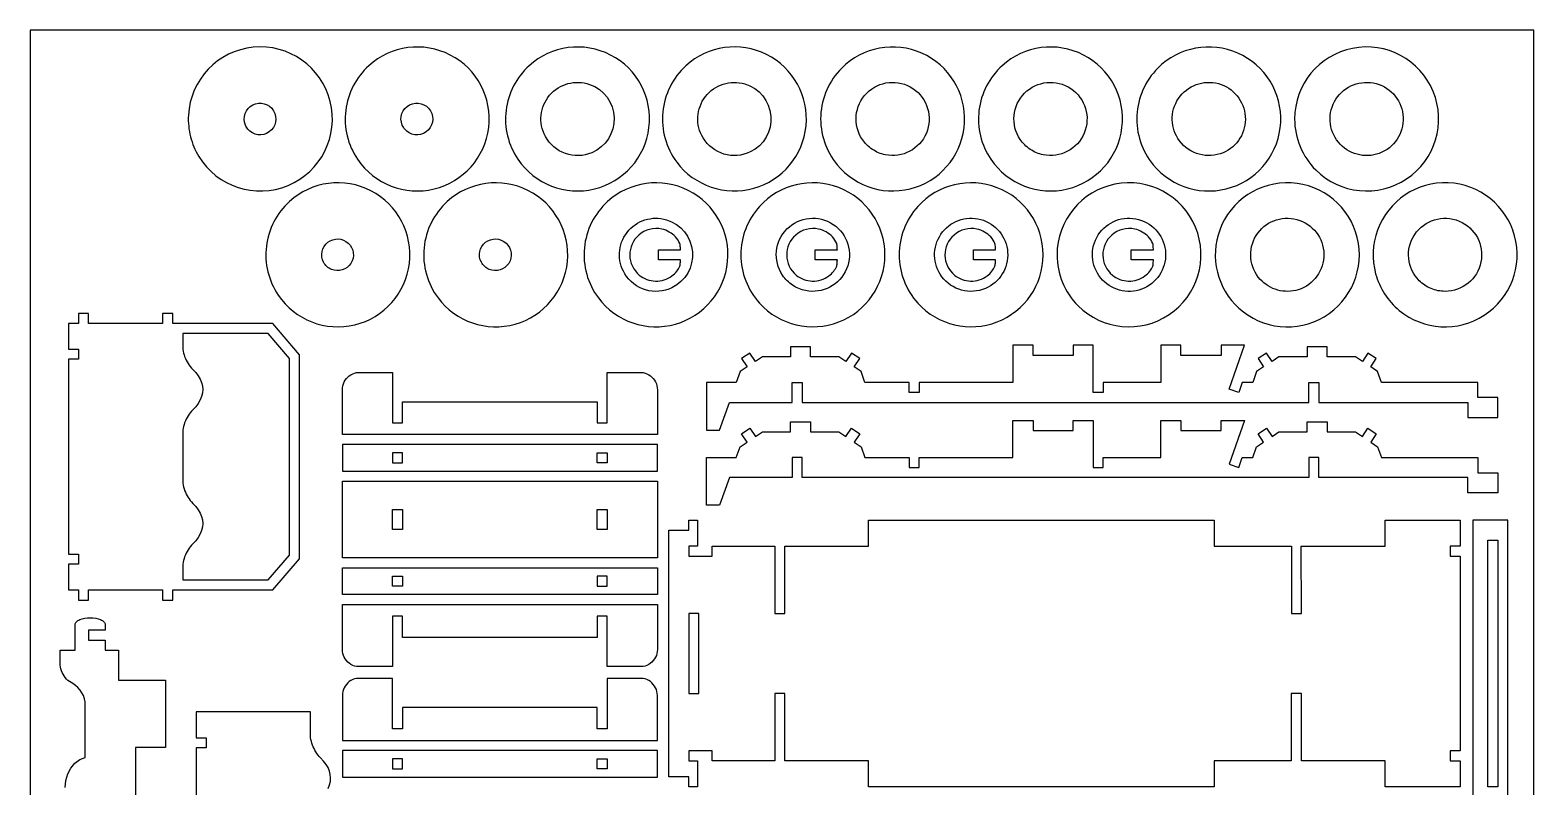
# Model space of a CAD drawing. Extents: x -873 to 930, y -1116 to 819.
# Drawn here: x -873 to 930, y -88 to 819 of the extents above; entities that cross this region are included whole.
import ezdxf

# ---------------------------------------------------------------- set-up
doc = ezdxf.new("R2010")
doc.units = 0
doc.header["$MEASUREMENT"] = 0
doc.layers.get('0').update_dxf_attribs({"linetype": 'CONTINUOUS'})

msp = doc.modelspace()

# ---------------------------------------------------------------- linework, layer by layer
for points in [[(-873.1, -1116.3), (929.8, -1116.3), (929.8, 818.8), (-873.1, 818.8)], [(-827.1, 147.7), (-815.1, 147.7), (-815.1, 135.6), (-803.1, 135.6), (-803.1, 147.7), (-714.2, 147.7), (-714.2, 135.6), (-702.1, 135.6), (-702.1, 147.7), (-581.9, 147.7), (-549.9, 185.1), (-549.9, 429.7), (-581.9, 467.2), (-702.1, 467.2), (-702.1, 479.2), (-714.2, 479.2), (-714.2, 467.2), (-803.1, 467.2), (-803.1, 479.2), (-815.1, 479.2), (-815.1, 467.2), (-827.1, 467.2), (-827.1, 436.2), (-815.1, 436.2), (-815.1, 424.2), (-827.1, 424.2), (-827.1, 190.6), (-815.1, 190.6), (-815.1, 178.6), (-827.1, 178.6)], [(-690.1, 159.7), (-587.5, 159.7), (-562, 189.5), (-562, 425.3), (-587.5, 455.1), (-690.1, 455.1), (-690.1, 436.2), (-689.7, 434), (-689.2, 431.7), (-688.5, 429.5), (-687.8, 427.4), (-686.9, 425.2), (-686, 423.2), (-684.9, 421.1), (-683.7, 419.2), (-682.4, 417.3), (-681.1, 415.4), (-679.6, 413.7), (-678.1, 412), (-674.5, 408.2), (-671.5, 404.4), (-669.2, 400.4), (-667.5, 396.4), (-666.4, 392.3), (-666.1, 388.1), (-666.4, 383.9), (-667.4, 379.6), (-669.1, 375.4), (-671.4, 371.3), (-674.4, 367.3), (-678.1, 363.5), (-679.6, 361.8), (-681.1, 360), (-682.4, 358.2), (-683.7, 356.2), (-684.9, 354.3), (-686, 352.3), (-686.9, 350.2), (-687.8, 348.1), (-688.5, 345.9), (-689.2, 343.7), (-689.7, 341.5), (-690.1, 339.2), (-690.1, 275.6), (-689.7, 273.4), (-689.2, 271.1), (-688.5, 268.9), (-687.8, 266.8), (-686.9, 264.7), (-686, 262.6), (-684.9, 260.6), (-683.7, 258.6), (-682.5, 256.7), (-681.1, 254.8), (-679.6, 253.1), (-678.1, 251.4), (-674.5, 247.7), (-671.5, 243.8), (-669.2, 239.8), (-667.5, 235.8), (-666.4, 231.7), (-666.1, 227.5), (-666.4, 223.3), (-667.4, 219), (-669.1, 214.9), (-671.4, 210.7), (-674.5, 206.7), (-678.1, 202.9), (-679.6, 201.2), (-681.1, 199.4), (-682.5, 197.6), (-683.7, 195.7), (-684.9, 193.7), (-686, 191.7), (-686.9, 189.6), (-687.8, 187.5), (-688.5, 185.3), (-689.2, 183.1), (-689.7, 180.9), (-690.1, 178.6)], [(-62.3, 339.3), (-46.4, 339.3), (-34.4, 372.5), (40.7, 372.5), (40.7, 396.5), (52.7, 396.5), (52.7, 372.5), (660, 372.5), (660, 396.5), (672, 396.5), (672, 372.5), (850.4, 372.5), (850.4, 354.3), (886.5, 354.3), (886.5, 378.3), (862.4, 378.3), (862.4, 396.5), (747, 396.5), (742.4, 409.6), (734.1, 415.1), (740.8, 425.1), (730.7, 431.7), (724.1, 421.7), (715.8, 427.2), (682, 427.2), (682, 439.2), (657.9, 439.2), (657.9, 427.2), (624.1, 427.2), (615.8, 421.7), (609.1, 431.7), (599.1, 425.1), (605.7, 415.1), (597.4, 409.6), (592.9, 396.5), (580.1, 396.5), (575.9, 384.5), (564.6, 388.4), (582.9, 440.9), (554.7, 440.9), (554.7, 428.9), (506.6, 428.9), (506.6, 440.9), (482.6, 440.9), (482.6, 396.5), (413.4, 396.5), (413.4, 384.5), (401.4, 384.5), (401.4, 440.9), (377.3, 440.9), (377.3, 428.9), (329.3, 428.9), (329.3, 440.9), (305.2, 440.9), (305.2, 396.5), (192.9, 396.5), (192.9, 384.5), (180.8, 384.5), (180.8, 396.5), (127.8, 396.5), (123.2, 409.6), (114.9, 415.1), (121.5, 425.1), (111.5, 431.7), (104.9, 421.7), (96.6, 427.2), (62.7, 427.2), (62.7, 439.2), (38.7, 439.2), (38.7, 427.2), (4.8, 427.2), (-3.5, 421.7), (-10.1, 431.7), (-20.1, 425.1), (-13.5, 415.1), (-21.8, 409.6), (-26.4, 396.5), (-62.3, 396.5)], [(-498.6, 333.9), (-498.6, 387.7), (-498.5, 390.1), (-498.1, 392.5), (-497.4, 394.8), (-496.4, 397), (-495.3, 399.1), (-493.8, 401.1), (-492.2, 402.8), (-490.4, 404.4), (-488.4, 405.7), (-486.2, 406.9), (-484, 407.7), (-481.6, 408.3), (-438.6, 408.3), (-438.6, 347.8), (-426.6, 347.8), (-426.6, 373.2), (-193.1, 373.2), (-193.1, 347.8), (-181.1, 347.8), (-181.1, 408.3), (-138.1, 408.3), (-135.8, 407.7), (-133.5, 406.9), (-131.4, 405.7), (-129.4, 404.4), (-127.5, 402.8), (-125.9, 401.1), (-124.5, 399.1), (-123.3, 397), (-122.3, 394.8), (-121.6, 392.5), (-121.2, 390.1), (-121.1, 387.7), (-121.1, 333.9)], [(-62.3, 249.2), (-62.3, 306.3), (-26.4, 306.3), (-21.8, 319.4), (-13.5, 324.9), (-20.1, 335), (-10.1, 341.6), (-3.5, 331.6), (4.8, 337.1), (38.7, 337.1), (38.7, 349.1), (62.7, 349.1), (62.7, 337.1), (96.6, 337.1), (104.9, 331.6), (111.5, 341.6), (121.5, 335), (114.9, 324.9), (123.2, 319.4), (127.8, 306.3), (180.8, 306.3), (180.8, 294.3), (192.9, 294.3), (192.9, 306.3), (305.2, 306.3), (305.2, 350.8), (329.3, 350.8), (329.3, 338.8), (377.3, 338.8), (377.3, 350.8), (401.4, 350.8), (401.4, 294.3), (413.4, 294.3), (413.4, 306.3), (482.6, 306.3), (482.6, 350.8), (506.6, 350.8), (506.6, 338.8), (554.7, 338.8), (554.7, 350.8), (582.9, 350.8), (564.6, 298.3), (575.9, 294.3), (580.1, 306.3), (592.9, 306.3), (597.4, 319.4), (605.7, 324.9), (599.1, 335), (609.1, 341.6), (615.8, 331.6), (624.1, 337.1), (657.9, 337.1), (657.9, 349.1), (682, 349.1), (682, 337.1), (715.8, 337.1), (724.1, 331.6), (730.7, 341.6), (740.8, 335), (734.1, 324.9), (742.4, 319.4), (747, 306.3), (862.4, 306.3), (862.4, 288.2), (886.5, 288.2), (886.5, 264.2), (850.4, 264.2), (850.4, 282.3), (672, 282.3), (672, 306.3), (660, 306.3), (660, 282.3), (52.7, 282.3), (52.7, 306.3), (40.7, 306.3), (40.7, 282.3), (-34.4, 282.3), (-46.4, 249.2)], [(-498.6, 289.9), (-121.1, 289.9), (-121.1, 321.9), (-498.6, 321.9)], [(-438.6, 299.9), (-426.6, 299.9), (-426.6, 311.9), (-438.6, 311.9)], [(-193.1, 299.9), (-193.1, 311.9), (-181.1, 311.9), (-181.1, 299.9)], [(-498.6, 186.2), (-498.6, 277.9), (-121.1, 277.9), (-121.1, 186.2)], [(-438.6, 220), (-438.6, 244.1), (-426.6, 244.1), (-426.6, 220)], [(-193.1, 220), (-193.1, 244.1), (-181.1, 244.1), (-181.1, 220)], [(-107.4, -76.2), (-107.4, 219.2), (-83.4, 219.2), (-83.4, 231.2), (-72.8, 231.2), (-72.8, 200.3), (-83.4, 200.3), (-83.4, 188.3), (-55.4, 188.3), (-55.4, 200.3), (19.7, 200.3), (19.7, 119.6), (31.7, 119.6), (31.7, 200.3), (132.1, 200.3), (132.1, 231.2), (546.5, 231.2), (546.5, 200.3), (639, 200.3), (639, 119.6), (651, 119.6), (650.9, 200.3), (751.3, 200.3), (751.3, 231.2), (841.4, 231.2), (841.4, 200.3), (829.4, 200.3), (829.4, 188.3), (841.4, 188.3), (841.4, -45.3), (829.4, -45.3), (829.4, -57.3), (841.4, -57.3), (841.4, -88.3), (751.3, -88.3), (751.3, -57.3), (651, -57.3), (651, 23.4), (638.9, 23.4), (638.9, -57.3), (546.5, -57.3), (546.5, -88.3), (132.1, -88.3), (132.1, -57.3), (31.7, -57.3), (31.7, 23.4), (19.7, 23.4), (19.7, -57.3), (-55.4, -57.3), (-55.4, -45.3), (-83.4, -45.3), (-83.4, -57.3), (-72.8, -57.3), (-72.8, -88.3), (-83.4, -88.3), (-83.4, -76.2)], [(856.4, -112.3), (898.5, -112.3), (898.5, 231.2), (856.4, 231.2)], [(874.4, -88.3), (874.4, 207.2), (886.4, 207.2), (886.4, -88.3)], [(-498.6, 142.2), (-498.6, 174.1), (-121.1, 174.1), (-121.1, 142.2)], [(-438.6, 164.2), (-426.6, 164.2), (-426.6, 152.2), (-438.6, 152.2)], [(-193.1, 152.2), (-181.1, 152.2), (-181.1, 164.2), (-193.1, 164.2)], [(-493.8, 63), (-495.3, 64.9), (-496.4, 67), (-497.4, 69.2), (-498.1, 71.6), (-498.5, 73.9), (-498.6, 76.3), (-498.6, 130.2), (-121.1, 130.2), (-121.1, 76.3), (-121.2, 73.9), (-121.6, 71.6), (-122.3, 69.2), (-123.3, 67), (-124.5, 64.9), (-125.9, 63), (-127.5, 61.2), (-129.4, 59.7), (-131.4, 58.3), (-133.5, 57.2), (-135.8, 56.4), (-138.1, 55.8), (-181.1, 55.8), (-181.1, 116.3), (-193.1, 116.3), (-193.1, 90.8), (-426.6, 90.8), (-426.6, 116.3), (-438.6, 116.3), (-438.6, 55.8), (-481.6, 55.8), (-484, 56.4), (-486.2, 57.2), (-488.4, 58.3), (-490.4, 59.7), (-492.2, 61.2)], [(-71.4, 23.4), (-71.4, 119.6), (-83.4, 119.6), (-83.4, 23.4)], [(-498.6, -32.7), (-121.1, -32.7), (-121.1, 21.1), (-121.2, 23.5), (-121.6, 25.9), (-122.3, 28.2), (-123.3, 30.4), (-124.5, 32.5), (-125.9, 34.5), (-127.5, 36.3), (-129.4, 37.8), (-131.4, 39.2), (-133.5, 40.3), (-135.8, 41.1), (-138.1, 41.7), (-181.1, 41.7), (-181.1, -18.8), (-193.1, -18.8), (-193.1, 6.6), (-426.6, 6.6), (-426.6, -18.8), (-438.6, -18.8), (-438.6, 41.7), (-481.6, 41.7), (-484, 41.1), (-486.2, 40.3), (-488.4, 39.2), (-490.4, 37.8), (-492.2, 36.3), (-493.8, 34.5), (-495.3, 32.5), (-496.4, 30.4), (-497.4, 28.2), (-498.1, 25.9), (-498.5, 23.5), (-498.6, 21.1)], [(-498.6, -76.7), (-121.1, -76.7), (-121.1, -44.7), (-498.6, -44.7)], [(-438.6, -54.7), (-438.6, -66.7), (-426.6, -66.7), (-426.6, -54.7)], [(-193.1, -66.7), (-193.1, -54.7), (-181.1, -54.7), (-181.1, -66.7)]]:
    msp.add_lwpolyline(points, close=True)
for points in [[(-670.9, 667.4, 0.860573), (-513.3, 733.4, 0.861345), (-683.3, 716.7, 0.074492), (-680.7, 691, 0.074938)], [(-480.5, 663.9, 0.69424), (-323.3, 701.9, 0.694663), (-467, 776.1, 0.180176), (-494.7, 722.5, 0.180471)], [(-288.3, 664, 0.694239), (-131.1, 701.9, 0.694663), (-274.8, 776.1, 0.180175), (-302.5, 722.5, 0.180471)], [(-97.9, 660.6, 0.685419), (57.2, 704, 0.685779), (-86.8, 776.1, 0.186395), (-114.6, 720.4, 0.186648)], [(94.5, 657.3, 0.685478), (247.2, 708.1, 0.685668), (100, 773.3, 0.186474), (74.8, 716.3, 0.186607)], [(278.7, 664, 0.694239), (435.9, 701.9, 0.694663), (292.2, 776.1, 0.180175), (264.5, 722.5, 0.180471)], [(473.4, 657.3, 0.685478), (626.2, 708.1, 0.685668), (479, 773.3, 0.186474), (453.8, 716.3, 0.186607)], [(668.2, 651.2, 0.820703), (809, 745.3, 0.820654), (642.9, 712.2, 0.098506), (649.5, 679.2, 0.098477)], [(-255.3, 691.4, -0.686403), (-202.3, 753.7, -0.685501), (-199.7, 671.8, -0.186591), (-231.3, 670.8, -0.185956)], [(-66.2, 689.5, -0.686416), (-16.3, 754.3, -0.685299), (-9.7, 672.7, -0.186733), (-41.2, 670.2, -0.185947)], [(124.7, 687.7, -0.823687), (185.4, 748.7, -0.822106), (152.2, 669.3, -0.097631), (136.7, 675.8, -0.096679)], [(313.9, 687.7, -0.823687), (374.6, 748.7, -0.822106), (341.4, 669.3, -0.097631), (325.9, 675.8, -0.096679)], [(504.9, 686, -0.713331), (551.5, 754.6, -0.712365), (557.1, 671.8, -0.167975), (528.6, 669.9, -0.167317)], [(695.4, 684.4, -0.731635), (740.7, 754.6, -0.730953), (744.3, 671, -0.155433), (717.8, 669.9, -0.154978)], [(-614.9, 704.8, -0.929808), (-581.2, 722.1, -0.930242), (-612.1, 700.1, -0.03614), (-613.7, 702.4, -0.036372)], [(-426.9, 704.8, -0.929808), (-393.2, 722.1, -0.930242), (-424, 700.1, -0.03614), (-425.6, 702.4, -0.036372)], [(-575.6, 501.1, 0.69424), (-418.4, 539.1, 0.694663), (-562.1, 613.3, 0.180176), (-589.8, 559.7, 0.180471)], [(-384, 497.8, 0.68542), (-228.9, 541.2, 0.685779), (-372.9, 613.3, 0.186395), (-400.8, 557.7, 0.186648)], [(-191.8, 497.8, 0.685419), (-36.8, 541.2, 0.685779), (-180.7, 613.3, 0.186395), (-208.6, 557.7, 0.186648)], [(1.5, 491.4, 0.685564), (151.7, 549.4, 0.685564), (1.5, 607.5, 0.186546), (-20.9, 549.4, 0.186546)], [(191.3, 491.4, 0.685564), (341.4, 549.4, 0.685564), (191.3, 607.5, 0.186546), (168.9, 549.4, 0.186546)], [(383.3, 488.4, 0.820703), (524.1, 582.5, 0.820654), (358.1, 549.4, 0.098506), (364.6, 516.4, 0.098477)], [(576.1, 485.5, 0.740634), (718, 570.1, 0.740349), (553.1, 579.1, 0.149194), (550.3, 528.8, 0.149007)], [(768.4, 482.8, 0.731469), (906.7, 572.1, 0.731116), (742.3, 579.1, 0.155324), (740, 526.8, 0.155088)], [(-160.2, 526.7, -0.686416), (-110.2, 591.5, -0.685299), (-103.7, 509.9, -0.186733), (-135.1, 507.4, -0.185947)], [(-93.3, 543.4), (-119.9, 543.4), (-119.9, 555.4), (-93.3, 555.4, 0.000631), (-93.7, 560.9, 0.074019), (-94.2, 562.8, 0.096508), (-99.2, 570.8, 0.152428), (-115.7, 580.2, 0.235869), (-143.3, 573.1, 0.463748), (-142.7, 525.1, 0.167656), (-123.3, 517.9, 0.167095), (-103.6, 524.1, 0.066322), (-97.7, 529.8, 0.075131), (-94.2, 536, 0.074019), (-93.7, 538, 0.000631)], [(29, 524.9, -0.823687), (89.8, 585.9, -0.822106), (56.5, 506.5, -0.097631), (41, 513, -0.096679)], [(94.7, 543.4), (68.1, 543.4), (68.1, 555.4), (94.7, 555.4, 0.000631), (94.3, 560.9, 0.074019), (93.9, 562.8, 0.096508), (88.9, 570.8, 0.152428), (72.3, 580.2, 0.235869), (44.8, 573.1, 0.463748), (45.4, 525.1, 0.167656), (64.7, 517.9, 0.167095), (84.5, 524.1, 0.066322), (90.3, 529.8, 0.075131), (93.9, 536, 0.074019), (94.3, 538, 0.000631)], [(220, 523.2, -0.713331), (266.6, 591.8, -0.712365), (272.2, 509, -0.167975), (243.7, 507.1, -0.167317)], [(284.5, 543.4), (257.9, 543.4), (257.9, 555.4), (284.5, 555.4, 0.000631), (284.1, 560.9, 0.074019), (283.6, 562.8, 0.096508), (278.6, 570.8, 0.152428), (262.1, 580.2, 0.235869), (234.6, 573.1, 0.463748), (235.1, 525.1, 0.167656), (254.5, 517.9, 0.167095), (274.3, 524.1, 0.066322), (280.1, 529.8, 0.075131), (283.6, 536, 0.074019), (284.1, 538, 0.000631)], [(410.5, 521.6, -0.731635), (455.9, 591.8, -0.730953), (459.4, 508.2, -0.155433), (432.9, 507.1, -0.154978)], [(473.7, 543.4), (447.1, 543.4), (447.1, 555.4), (473.7, 555.4, 0.000631), (473.3, 560.9, 0.074019), (472.9, 562.8, 0.096508), (467.8, 570.8, 0.152428), (451.3, 580.2, 0.235869), (423.8, 573.1, 0.463748), (424.4, 525.1, 0.167656), (443.7, 517.9, 0.167095), (463.5, 524.1, 0.066322), (469.3, 529.8, 0.075131), (472.9, 536, 0.074019), (473.3, 538, 0.000631)], [(601.7, 520, -0.750257), (645.7, 591.8, -0.749956), (647.2, 507.6, -0.142886), (622.6, 507.1, -0.142689)], [(792.3, 518.4, -0.82071), (840.1, 589.9, -0.820647), (823.3, 505.6, -0.09851), (806.6, 508.9, -0.098472)], [(-521.2, 540.4, -0.844559), (-491.7, 563.5, -0.844255), (-511.9, 531.9, -0.084449), (-517.2, 535.4, -0.08427)], [(-332, 540.4, -0.844559), (-302.5, 563.5, -0.844255), (-322.7, 531.9, -0.084449), (-328, 535.4, -0.08427)]]:
    msp.add_lwpolyline(points, format="xyb", close=True)
for points in [[(-831, -89.3), (-830.2, -80.9), (-827.9, -72.9), (-824.2, -65.8), (-819.3, -60), (-813.4, -55.7), (-806.9, -53.2), (-806.9, 9.5), (-807.2, 13.4), (-808, 17.2), (-809.2, 21), (-811, 24.5), (-813.2, 27.7), (-815.7, 30.7), (-818.7, 33.3), (-822, 35.5), (-824, 36.6), (-825.9, 37.9), (-827.8, 39.3), (-829.4, 40.9), (-831, 42.7), (-832.4, 44.5), (-833.6, 46.5), (-834.6, 48.6), (-835.5, 50.7), (-836.2, 53), (-836.7, 55.2), (-837, 57.5), (-837, 75.6), (-819, 75.6), (-819, 106), (-818.9, 107), (-818.6, 107.9), (-818.1, 108.8), (-817.5, 109.6), (-816.6, 110.3), (-815.7, 111), (-814.6, 111.6), (-813.4, 112.2), (-810.7, 113.1), (-807.6, 113.8), (-804.4, 114.1), (-801, 114.3), (-797.7, 114.1), (-794.4, 113.8), (-791.4, 113.1), (-788.7, 112.2), (-787.4, 111.6), (-786.4, 111), (-785.4, 110.3), (-784.6, 109.6), (-783.9, 108.8), (-783.4, 107.9), (-783.1, 107), (-783, 99.5), (-803, 99.5), (-803, 87.5), (-783, 87.5), (-783, 75.6), (-767.1, 75.6), (-767.1, 39.5), (-710.8, 39.6), (-710.8, -41.1), (-746.9, -41.1), (-746.9, -137.3)], [(-515.8, -90.3), (-514.2, -86.1), (-513.1, -81.9), (-512.8, -77.6), (-513.2, -73.5), (-514.2, -69.4), (-515.9, -65.3), (-518.3, -61.4), (-521.3, -57.5), (-524.8, -53.8), (-526.4, -52.1), (-527.8, -50.3), (-529.2, -48.5), (-530.5, -46.6), (-531.6, -44.6), (-532.7, -42.6), (-533.7, -40.5), (-534.5, -38.4), (-535.3, -36.2), (-535.9, -34), (-536.5, -31.8), (-536.9, -29.5), (-536.9, 1.4), (-673.9, 1.4), (-673.9, -29.5), (-661.8, -29.5), (-661.8, -41.6), (-673.8, -41.6), (-673.8, -275.1)]]:
    msp.add_lwpolyline(points)

doc.saveas('drawing.dxf')
